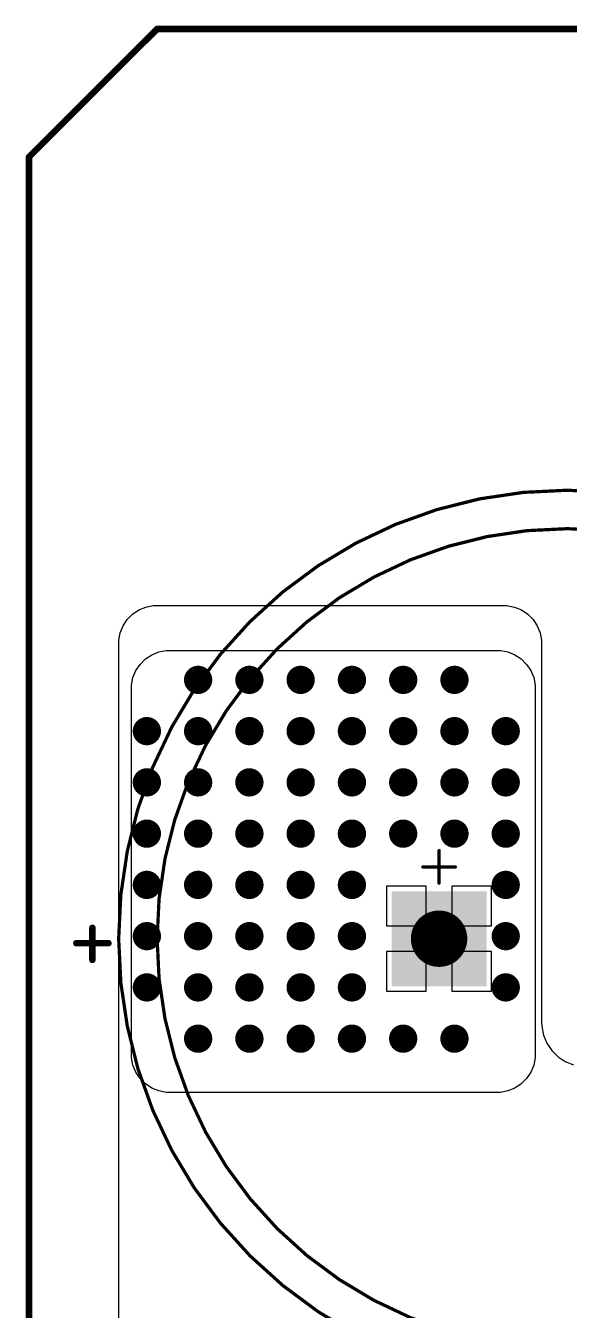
# Model space of a CAD drawing. Header units: millimetres. Extents: x 25 to 183, y 185 to 406.
# Drawn here: x 25.3 to 46.5, y 355.4 to 405.5 of the extents above; entities that cross this region are included whole.
import ezdxf

# ---------------------------------------------------------------- set-up
doc = ezdxf.new("R2010")
doc.units = ezdxf.units.MM
for name, color, linetype in [('BottomLayer', 5, 'Continuous'), ('BottomSolder', 6, 'Continuous'), ('Mechanical1', 6, 'Continuous'), ('Mechanical13', 56, 'Continuous'), ('MultiLayer', 9, 'Continuous'), ('PadHoleLayer', 156, 'Continuous'), ('TopLayer', 1, 'Continuous'), ('TopOverlay', 2, 'Continuous'), ('TopSolder', 216, 'Continuous'), ('ViaHoleLayer', 16, 'Continuous')]:
    doc.layers.add(name, color=color, linetype=linetype)

# ---------------------------------------------------------------- blocks, each defined once
blk = doc.blocks.new('EL_D35_H45_LS10_1874')
at = {"layer": 'BottomLayer', "const_width": 1.75}
blk.add_lwpolyline([(9.125, 0, 1), (10.875, 0, 1)], format="xyb", close=True, dxfattribs=at)
at = {"layer": 'BottomLayer'}
blk.add_solid([(-1.75, -1.75), (1.75, -1.75), (-1.75, 1.75), (1.75, 1.75)], dxfattribs=at)
at = {"layer": 'BottomSolder', "const_width": 1.852}
blk.add_lwpolyline([(9.074, 0, 1), (10.926, 0, 1)], format="xyb", close=True, dxfattribs=at)
at = {"layer": 'BottomSolder'}
blk.add_solid([(-1.852, -1.852), (1.852, -1.852), (-1.852, 1.852), (1.852, 1.852)], dxfattribs=at)
at = {"layer": 'Mechanical13'}
for points, const_width in [([(22.5, 0, 1), (-12.5, 0, 1)], 0.127), ([(22.5, 0, 1), (-12.5, 0, 1)], 0.127), ([(21, 0, 1), (-11, 0, 1)], 0.127), ([(-12.532, 0, 1), (-12.468, 0, 1)], 0.0635), ([(-12.532, 0, 1), (-12.468, 0, 1)], 0.0635), ([(-11.032, 0, 1), (-10.968, 0, 1)], 0.0635), ([(20.968, 0, 1), (21.032, 0, 1)], 0.0635), ([(22.468, 0, 1), (22.532, 0, 1)], 0.0635), ([(22.468, 0, 1), (22.532, 0, 1)], 0.0635)]:
    blk.add_lwpolyline(points, format="xyb", close=True, dxfattribs=dict(at, const_width=const_width))
at = {"layer": 'MultiLayer', "const_width": 1.75}
blk.add_lwpolyline([(9.125, 0, 1), (10.875, 0, 1)], format="xyb", close=True, dxfattribs=at)
at = {"layer": 'MultiLayer'}
blk.add_solid([(-1.75, -1.75), (1.75, -1.75), (-1.75, 1.75), (1.75, 1.75)], dxfattribs=at)
at = {"layer": 'PadHoleLayer', "const_width": 1.1}
for points in [[(-0.55, 0, 1), (0.55, 0, 1)], [(9.45, 0, 1), (10.55, 0, 1)]]:
    blk.add_lwpolyline(points, format="xyb", close=True, dxfattribs=at)
at = {"layer": 'TopLayer', "const_width": 1.75}
blk.add_lwpolyline([(9.125, 0, 1), (10.875, 0, 1)], format="xyb", close=True, dxfattribs=at)
at = {"layer": 'TopLayer'}
blk.add_solid([(-1.75, -1.75), (1.75, -1.75), (-1.75, 1.75), (1.75, 1.75)], dxfattribs=at)
at = {"layer": 'TopOverlay'}
for points, const_width in [([(22.5, 0, 1), (-12.5, 0, 1)], 0.127), ([(-0.032, 3.438, 1), (0.032, 3.438, 1)], 0.0635), ([(-0.667, 2.803, 1), (-0.603, 2.803, 1)], 0.0635), ([(0.603, 2.803, 1), (0.667, 2.803, 1)], 0.0635), ([(-0.032, 2.168, 1), (0.032, 2.168, 1)], 0.0635), ([(-13.589, 0.425, 1), (-13.462, 0.425, 1)], 0.127), ([(-12.532, 0, 1), (-12.468, 0, 1)], 0.0635), ([(22.468, 0, 1), (22.532, 0, 1)], 0.0635), ([(-14.214, -0.175, 1), (-14.087, -0.175, 1)], 0.127), ([(-12.964, -0.175, 1), (-12.837, -0.175, 1)], 0.127), ([(-13.589, -0.825, 1), (-13.462, -0.825, 1)], 0.127)]:
    blk.add_lwpolyline(points, format="xyb", close=True, dxfattribs=dict(at, const_width=const_width))
for points, const_width in [([(0, 2.168), (0, 3.438)], 0.127), ([(-0.635, 2.803), (0.635, 2.803)], 0.127), ([(-13.525, -0.825), (-13.525, 0.425)], 0.254), ([(-14.15, -0.175), (-12.9, -0.175)], 0.254)]:
    blk.add_lwpolyline(points, dxfattribs=dict(at, const_width=const_width))
at = {"layer": 'TopSolder', "const_width": 1.852}
blk.add_lwpolyline([(9.074, 0, 1), (10.926, 0, 1)], format="xyb", close=True, dxfattribs=at)
at = {"layer": 'TopSolder'}
blk.add_solid([(-1.852, -1.852), (1.852, -1.852), (-1.852, 1.852), (1.852, 1.852)], dxfattribs=at)
blk = doc.blocks.new('EL_D35_H45_LS10_1953')
at = {"layer": 'BottomLayer', "const_width": 1.75}
blk.add_lwpolyline([(9.125, 0, 1), (10.875, 0, 1)], format="xyb", close=True, dxfattribs=at)
at = {"layer": 'BottomLayer'}
blk.add_solid([(-1.75, -1.75), (1.75, -1.75), (-1.75, 1.75), (1.75, 1.75)], dxfattribs=at)
at = {"layer": 'BottomSolder', "const_width": 1.852}
blk.add_lwpolyline([(9.074, 0, 1), (10.926, 0, 1)], format="xyb", close=True, dxfattribs=at)
at = {"layer": 'BottomSolder'}
blk.add_solid([(-1.852, -1.852), (1.852, -1.852), (-1.852, 1.852), (1.852, 1.852)], dxfattribs=at)
at = {"layer": 'Mechanical13'}
for points, const_width in [([(22.5, 0, 1), (-12.5, 0, 1)], 0.127), ([(22.5, 0, 1), (-12.5, 0, 1)], 0.127), ([(21, 0, 1), (-11, 0, 1)], 0.127), ([(-12.532, 0, 1), (-12.468, 0, 1)], 0.0635), ([(-12.532, 0, 1), (-12.468, 0, 1)], 0.0635), ([(-11.032, 0, 1), (-10.968, 0, 1)], 0.0635), ([(20.968, 0, 1), (21.032, 0, 1)], 0.0635), ([(22.468, 0, 1), (22.532, 0, 1)], 0.0635), ([(22.468, 0, 1), (22.532, 0, 1)], 0.0635)]:
    blk.add_lwpolyline(points, format="xyb", close=True, dxfattribs=dict(at, const_width=const_width))
at = {"layer": 'MultiLayer', "const_width": 1.75}
blk.add_lwpolyline([(9.125, 0, 1), (10.875, 0, 1)], format="xyb", close=True, dxfattribs=at)
at = {"layer": 'MultiLayer'}
blk.add_solid([(-1.75, -1.75), (1.75, -1.75), (-1.75, 1.75), (1.75, 1.75)], dxfattribs=at)
at = {"layer": 'PadHoleLayer', "const_width": 1.1}
for points in [[(-0.55, 0, 1), (0.55, 0, 1)], [(9.45, 0, 1), (10.55, 0, 1)]]:
    blk.add_lwpolyline(points, format="xyb", close=True, dxfattribs=at)
at = {"layer": 'TopLayer', "const_width": 1.75}
blk.add_lwpolyline([(9.125, 0, 1), (10.875, 0, 1)], format="xyb", close=True, dxfattribs=at)
at = {"layer": 'TopLayer'}
blk.add_solid([(-1.75, -1.75), (1.75, -1.75), (-1.75, 1.75), (1.75, 1.75)], dxfattribs=at)
at = {"layer": 'TopOverlay'}
for points, const_width in [([(22.5, 0, 1), (-12.5, 0, 1)], 0.127), ([(-0.032, 3.438, 1), (0.032, 3.438, 1)], 0.0635), ([(-0.667, 2.803, 1), (-0.603, 2.803, 1)], 0.0635), ([(0.603, 2.803, 1), (0.667, 2.803, 1)], 0.0635), ([(-0.032, 2.168, 1), (0.032, 2.168, 1)], 0.0635), ([(-13.589, 0.425, 1), (-13.462, 0.425, 1)], 0.127), ([(-12.532, 0, 1), (-12.468, 0, 1)], 0.0635), ([(22.468, 0, 1), (22.532, 0, 1)], 0.0635), ([(-14.214, -0.175, 1), (-14.087, -0.175, 1)], 0.127), ([(-12.964, -0.175, 1), (-12.837, -0.175, 1)], 0.127), ([(-13.589, -0.825, 1), (-13.462, -0.825, 1)], 0.127)]:
    blk.add_lwpolyline(points, format="xyb", close=True, dxfattribs=dict(at, const_width=const_width))
for points, const_width in [([(0, 2.168), (0, 3.438)], 0.127), ([(-0.635, 2.803), (0.635, 2.803)], 0.127), ([(-13.525, -0.825), (-13.525, 0.425)], 0.254), ([(-14.15, -0.175), (-12.9, -0.175)], 0.254)]:
    blk.add_lwpolyline(points, dxfattribs=dict(at, const_width=const_width))
at = {"layer": 'TopSolder', "const_width": 1.852}
blk.add_lwpolyline([(9.074, 0, 1), (10.926, 0, 1)], format="xyb", close=True, dxfattribs=at)
at = {"layer": 'TopSolder'}
blk.add_solid([(-1.852, -1.852), (1.852, -1.852), (-1.852, 1.852), (1.852, 1.852)], dxfattribs=at)

msp = doc.modelspace()

# ---------------------------------------------------------------- linework, layer by layer
at = {"layer": 'BottomLayer'}
for p, q in [((29.944, 380.815), (30.189, 380.979)), ((30.189, 380.979), (30.462, 381.092)), ((30.462, 381.092), (30.752, 381.15)), ((30.752, 381.15), (30.9, 381.15)), ((30.9, 381.15), (43.65, 381.15)), ((43.65, 381.15), (43.65, 381.15)), ((43.65, 381.15), (43.65, 381.15)), ((43.65, 381.15), (43.798, 381.15)), ((43.798, 381.15), (44.088, 381.092)), ((44.088, 381.092), (44.361, 380.979)), ((44.361, 380.979), (44.606, 380.815)), ((29.571, 380.36), (29.735, 380.606)), ((29.735, 380.606), (29.944, 380.815)), ((44.606, 380.815), (44.815, 380.606)), ((44.815, 380.606), (44.979, 380.36)), ((29.4, 379.798), (29.458, 380.088)), ((29.458, 380.088), (29.571, 380.36)), ((44.979, 380.36), (45.092, 380.088)), ((45.092, 380.088), (45.15, 379.798)), ((29.4, 379.65), (29.4, 379.798)), ((29.4, 379.53), (29.4, 379.65)), ((29.4, 379.65), (29.4, 379.65)), ((29.4, 379.65), (29.4, 379.65)), ((29.4, 365.4), (29.4, 379.53)), ((45.15, 379.798), (45.15, 379.65)), ((45.15, 379.65), (45.15, 365.4)), ((29.4, 365.252), (29.4, 365.4)), ((29.458, 364.962), (29.4, 365.252)), ((29.571, 364.689), (29.458, 364.962)), ((45.092, 364.962), (44.979, 364.689)), ((45.15, 365.252), (45.092, 364.962)), ((45.15, 365.4), (45.15, 365.4)), ((45.15, 365.4), (45.15, 365.252)), ((29.735, 364.444), (29.571, 364.689)), ((29.944, 364.235), (29.735, 364.444)), ((44.815, 364.444), (44.606, 364.235)), ((44.979, 364.689), (44.815, 364.444)), ((30.189, 364.071), (29.944, 364.235)), ((30.462, 363.958), (30.189, 364.071)), ((30.752, 363.9), (30.462, 363.958)), ((44.088, 363.958), (43.798, 363.9)), ((44.361, 364.071), (44.088, 363.958)), ((44.606, 364.235), (44.361, 364.071)), ((30.9, 363.9), (30.752, 363.9)), ((43.65, 363.9), (30.9, 363.9)), ((30.9, 363.9), (30.9, 363.9)), ((43.798, 363.9), (43.65, 363.9))]:
    msp.add_line(p, q, dxfattribs=at)
at = {"layer": 'BottomLayer', "const_width": 0.45}
for points in [[(31.775, 380, 1), (32.225, 380, 1)], [(33.775, 380, 1), (34.225, 380, 1)], [(35.775, 380, 1), (36.225, 380, 1)], [(37.775, 380, 1), (38.225, 380, 1)], [(39.775, 380, 1), (40.225, 380, 1)], [(41.775, 380, 1), (42.225, 380, 1)], [(29.775, 378, 1), (30.225, 378, 1)], [(31.775, 378, 1), (32.225, 378, 1)], [(33.775, 378, 1), (34.225, 378, 1)], [(35.775, 378, 1), (36.225, 378, 1)], [(37.775, 378, 1), (38.225, 378, 1)], [(39.775, 378, 1), (40.225, 378, 1)], [(41.775, 378, 1), (42.225, 378, 1)], [(43.775, 378, 1), (44.225, 378, 1)], [(29.775, 376, 1), (30.225, 376, 1)], [(31.775, 376, 1), (32.225, 376, 1)], [(33.775, 376, 1), (34.225, 376, 1)], [(35.775, 376, 1), (36.225, 376, 1)], [(37.775, 376, 1), (38.225, 376, 1)], [(39.775, 376, 1), (40.225, 376, 1)], [(41.775, 376, 1), (42.225, 376, 1)], [(43.775, 376, 1), (44.225, 376, 1)], [(29.775, 374, 1), (30.225, 374, 1)], [(31.775, 374, 1), (32.225, 374, 1)], [(33.775, 374, 1), (34.225, 374, 1)], [(35.775, 374, 1), (36.225, 374, 1)], [(37.775, 374, 1), (38.225, 374, 1)], [(39.775, 374, 1), (40.225, 374, 1)], [(41.775, 374, 1), (42.225, 374, 1)], [(43.775, 374, 1), (44.225, 374, 1)], [(29.775, 372, 1), (30.225, 372, 1)], [(31.775, 372, 1), (32.225, 372, 1)], [(33.775, 372, 1), (34.225, 372, 1)], [(35.775, 372, 1), (36.225, 372, 1)], [(37.775, 372, 1), (38.225, 372, 1)], [(43.775, 372, 1), (44.225, 372, 1)], [(29.775, 370, 1), (30.225, 370, 1)], [(31.775, 370, 1), (32.225, 370, 1)], [(33.775, 370, 1), (34.225, 370, 1)], [(35.775, 370, 1), (36.225, 370, 1)], [(37.775, 370, 1), (38.225, 370, 1)], [(43.775, 370, 1), (44.225, 370, 1)], [(29.775, 368, 1), (30.225, 368, 1)], [(31.775, 368, 1), (32.225, 368, 1)], [(33.775, 368, 1), (34.225, 368, 1)], [(35.775, 368, 1), (36.225, 368, 1)], [(37.775, 368, 1), (38.225, 368, 1)], [(43.775, 368, 1), (44.225, 368, 1)], [(31.775, 366, 1), (32.225, 366, 1)], [(33.775, 366, 1), (34.225, 366, 1)], [(35.775, 366, 1), (36.225, 366, 1)], [(37.775, 366, 1), (38.225, 366, 1)], [(39.775, 366, 1), (40.225, 366, 1)], [(41.775, 366, 1), (42.225, 366, 1)]]:
    msp.add_lwpolyline(points, format="xyb", close=True, dxfattribs=at)
at = {"layer": 'BottomSolder', "const_width": 0.552}
for points in [[(31.724, 380, 1), (32.276, 380, 1)], [(33.724, 380, 1), (34.276, 380, 1)], [(35.724, 380, 1), (36.276, 380, 1)], [(37.724, 380, 1), (38.276, 380, 1)], [(39.724, 380, 1), (40.276, 380, 1)], [(41.724, 380, 1), (42.276, 380, 1)], [(29.724, 378, 1), (30.276, 378, 1)], [(31.724, 378, 1), (32.276, 378, 1)], [(33.724, 378, 1), (34.276, 378, 1)], [(35.724, 378, 1), (36.276, 378, 1)], [(37.724, 378, 1), (38.276, 378, 1)], [(39.724, 378, 1), (40.276, 378, 1)], [(41.724, 378, 1), (42.276, 378, 1)], [(43.724, 378, 1), (44.276, 378, 1)], [(29.724, 376, 1), (30.276, 376, 1)], [(31.724, 376, 1), (32.276, 376, 1)], [(33.724, 376, 1), (34.276, 376, 1)], [(35.724, 376, 1), (36.276, 376, 1)], [(37.724, 376, 1), (38.276, 376, 1)], [(39.724, 376, 1), (40.276, 376, 1)], [(41.724, 376, 1), (42.276, 376, 1)], [(43.724, 376, 1), (44.276, 376, 1)], [(29.724, 374, 1), (30.276, 374, 1)], [(31.724, 374, 1), (32.276, 374, 1)], [(33.724, 374, 1), (34.276, 374, 1)], [(35.724, 374, 1), (36.276, 374, 1)], [(37.724, 374, 1), (38.276, 374, 1)], [(39.724, 374, 1), (40.276, 374, 1)], [(41.724, 374, 1), (42.276, 374, 1)], [(43.724, 374, 1), (44.276, 374, 1)], [(29.724, 372, 1), (30.276, 372, 1)], [(31.724, 372, 1), (32.276, 372, 1)], [(33.724, 372, 1), (34.276, 372, 1)], [(35.724, 372, 1), (36.276, 372, 1)], [(37.724, 372, 1), (38.276, 372, 1)], [(43.724, 372, 1), (44.276, 372, 1)], [(29.724, 370, 1), (30.276, 370, 1)], [(31.724, 370, 1), (32.276, 370, 1)], [(33.724, 370, 1), (34.276, 370, 1)], [(35.724, 370, 1), (36.276, 370, 1)], [(37.724, 370, 1), (38.276, 370, 1)], [(43.724, 370, 1), (44.276, 370, 1)], [(29.724, 368, 1), (30.276, 368, 1)], [(31.724, 368, 1), (32.276, 368, 1)], [(33.724, 368, 1), (34.276, 368, 1)], [(35.724, 368, 1), (36.276, 368, 1)], [(37.724, 368, 1), (38.276, 368, 1)], [(43.724, 368, 1), (44.276, 368, 1)], [(31.724, 366, 1), (32.276, 366, 1)], [(33.724, 366, 1), (34.276, 366, 1)], [(35.724, 366, 1), (36.276, 366, 1)], [(37.724, 366, 1), (38.276, 366, 1)], [(39.724, 366, 1), (40.276, 366, 1)], [(41.724, 366, 1), (42.276, 366, 1)]]:
    msp.add_lwpolyline(points, format="xyb", close=True, dxfattribs=at)
at = {"layer": 'Mechanical1', "const_width": 0.254}
for points in [[(25.4, 400.4), (30.4, 405.4)], [(30.4, 405.4), (178.4, 405.4)], [(25.4, 190.4), (25.4, 400.4)]]:
    msp.add_lwpolyline(points, dxfattribs=at)
at = {"layer": 'Mechanical1', "const_width": 0.127}
for points in [[(30.337, 405.4, 1), (30.464, 405.4, 1)], [(30.337, 405.4, 1), (30.464, 405.4, 1)], [(25.337, 400.4, 1), (25.463, 400.4, 1)], [(25.337, 400.4, 1), (25.463, 400.4, 1)]]:
    msp.add_lwpolyline(points, format="xyb", close=True, dxfattribs=at)
at = {"layer": 'MultiLayer', "const_width": 0.45}
for points in [[(31.775, 380, 1), (32.225, 380, 1)], [(33.775, 380, 1), (34.225, 380, 1)], [(35.775, 380, 1), (36.225, 380, 1)], [(37.775, 380, 1), (38.225, 380, 1)], [(39.775, 380, 1), (40.225, 380, 1)], [(41.775, 380, 1), (42.225, 380, 1)], [(29.775, 378, 1), (30.225, 378, 1)], [(31.775, 378, 1), (32.225, 378, 1)], [(33.775, 378, 1), (34.225, 378, 1)], [(35.775, 378, 1), (36.225, 378, 1)], [(37.775, 378, 1), (38.225, 378, 1)], [(39.775, 378, 1), (40.225, 378, 1)], [(41.775, 378, 1), (42.225, 378, 1)], [(43.775, 378, 1), (44.225, 378, 1)], [(29.775, 376, 1), (30.225, 376, 1)], [(31.775, 376, 1), (32.225, 376, 1)], [(33.775, 376, 1), (34.225, 376, 1)], [(35.775, 376, 1), (36.225, 376, 1)], [(37.775, 376, 1), (38.225, 376, 1)], [(39.775, 376, 1), (40.225, 376, 1)], [(41.775, 376, 1), (42.225, 376, 1)], [(43.775, 376, 1), (44.225, 376, 1)], [(29.775, 374, 1), (30.225, 374, 1)], [(31.775, 374, 1), (32.225, 374, 1)], [(33.775, 374, 1), (34.225, 374, 1)], [(35.775, 374, 1), (36.225, 374, 1)], [(37.775, 374, 1), (38.225, 374, 1)], [(39.775, 374, 1), (40.225, 374, 1)], [(41.775, 374, 1), (42.225, 374, 1)], [(43.775, 374, 1), (44.225, 374, 1)], [(29.775, 372, 1), (30.225, 372, 1)], [(31.775, 372, 1), (32.225, 372, 1)], [(33.775, 372, 1), (34.225, 372, 1)], [(35.775, 372, 1), (36.225, 372, 1)], [(37.775, 372, 1), (38.225, 372, 1)], [(43.775, 372, 1), (44.225, 372, 1)], [(29.775, 370, 1), (30.225, 370, 1)], [(31.775, 370, 1), (32.225, 370, 1)], [(33.775, 370, 1), (34.225, 370, 1)], [(35.775, 370, 1), (36.225, 370, 1)], [(37.775, 370, 1), (38.225, 370, 1)], [(43.775, 370, 1), (44.225, 370, 1)], [(29.775, 368, 1), (30.225, 368, 1)], [(31.775, 368, 1), (32.225, 368, 1)], [(33.775, 368, 1), (34.225, 368, 1)], [(35.775, 368, 1), (36.225, 368, 1)], [(37.775, 368, 1), (38.225, 368, 1)], [(43.775, 368, 1), (44.225, 368, 1)], [(31.775, 366, 1), (32.225, 366, 1)], [(33.775, 366, 1), (34.225, 366, 1)], [(35.775, 366, 1), (36.225, 366, 1)], [(37.775, 366, 1), (38.225, 366, 1)], [(39.775, 366, 1), (40.225, 366, 1)], [(41.775, 366, 1), (42.225, 366, 1)]]:
    msp.add_lwpolyline(points, format="xyb", close=True, dxfattribs=at)
at = {"layer": 'TopLayer'}
for p, q in [((29.235, 382.356), (29.444, 382.565)), ((29.444, 382.565), (29.689, 382.729)), ((29.689, 382.729), (29.962, 382.842)), ((29.962, 382.842), (30.252, 382.9)), ((30.252, 382.9), (30.4, 382.9)), ((30.4, 382.9), (43.9, 382.9)), ((43.9, 382.9), (43.9, 382.9)), ((43.9, 382.9), (43.9, 382.9)), ((43.9, 382.9), (44.048, 382.9)), ((44.048, 382.9), (44.338, 382.842)), ((44.338, 382.842), (44.611, 382.729)), ((44.611, 382.729), (44.856, 382.565)), ((44.856, 382.565), (45.065, 382.356)), ((28.958, 381.838), (29.071, 382.111)), ((29.071, 382.111), (29.235, 382.356)), ((45.065, 382.356), (45.229, 382.111)), ((45.229, 382.111), (45.342, 381.838)), ((28.9, 381.548), (28.958, 381.838)), ((28.9, 381.4), (28.9, 381.548)), ((45.342, 381.838), (45.4, 381.548)), ((45.4, 381.548), (45.4, 381.4)), ((28.9, 381.28), (28.9, 381.4)), ((28.9, 381.4), (28.9, 381.4)), ((28.9, 381.4), (28.9, 381.4)), ((28.9, 381.4), (28.9, 381.4)), ((28.9, 281.4), (28.9, 381.28)), ((45.4, 381.4), (45.4, 366.65)), ((40.9, 371.95), (39.35, 371.95)), ((39.35, 371.95), (39.35, 370.4)), ((40.9, 370.4), (40.9, 371.95)), ((43.45, 371.95), (41.9, 371.95)), ((41.9, 371.95), (41.9, 370.4)), ((43.45, 370.4), (43.45, 371.95)), ((39.35, 370.4), (40.9, 370.4)), ((41.9, 370.4), (43.45, 370.4)), ((40.9, 369.4), (39.35, 369.4)), ((39.35, 369.4), (39.35, 367.85)), ((40.9, 367.85), (40.9, 369.4)), ((43.45, 369.4), (41.9, 369.4)), ((41.9, 369.4), (41.9, 367.85)), ((43.45, 367.85), (43.45, 369.4)), ((39.35, 367.85), (40.9, 367.85)), ((41.9, 367.85), (43.45, 367.85)), ((45.4, 366.65), (45.408, 366.478)), ((45.408, 366.478), (45.475, 366.142)), ((45.475, 366.142), (45.607, 365.825)), ((45.607, 365.825), (45.797, 365.54)), ((45.797, 365.54), (46.04, 365.297)), ((46.04, 365.297), (46.325, 365.107)), ((46.325, 365.107), (46.642, 364.975))]:
    msp.add_line(p, q, dxfattribs=at)
at = {"layer": 'TopLayer', "const_width": 0.45}
for points in [[(31.775, 380, 1), (32.225, 380, 1)], [(33.775, 380, 1), (34.225, 380, 1)], [(35.775, 380, 1), (36.225, 380, 1)], [(37.775, 380, 1), (38.225, 380, 1)], [(39.775, 380, 1), (40.225, 380, 1)], [(41.775, 380, 1), (42.225, 380, 1)], [(29.775, 378, 1), (30.225, 378, 1)], [(31.775, 378, 1), (32.225, 378, 1)], [(33.775, 378, 1), (34.225, 378, 1)], [(35.775, 378, 1), (36.225, 378, 1)], [(37.775, 378, 1), (38.225, 378, 1)], [(39.775, 378, 1), (40.225, 378, 1)], [(41.775, 378, 1), (42.225, 378, 1)], [(43.775, 378, 1), (44.225, 378, 1)], [(29.775, 376, 1), (30.225, 376, 1)], [(31.775, 376, 1), (32.225, 376, 1)], [(33.775, 376, 1), (34.225, 376, 1)], [(35.775, 376, 1), (36.225, 376, 1)], [(37.775, 376, 1), (38.225, 376, 1)], [(39.775, 376, 1), (40.225, 376, 1)], [(41.775, 376, 1), (42.225, 376, 1)], [(43.775, 376, 1), (44.225, 376, 1)], [(29.775, 374, 1), (30.225, 374, 1)], [(31.775, 374, 1), (32.225, 374, 1)], [(33.775, 374, 1), (34.225, 374, 1)], [(35.775, 374, 1), (36.225, 374, 1)], [(37.775, 374, 1), (38.225, 374, 1)], [(39.775, 374, 1), (40.225, 374, 1)], [(41.775, 374, 1), (42.225, 374, 1)], [(43.775, 374, 1), (44.225, 374, 1)], [(29.775, 372, 1), (30.225, 372, 1)], [(31.775, 372, 1), (32.225, 372, 1)], [(33.775, 372, 1), (34.225, 372, 1)], [(35.775, 372, 1), (36.225, 372, 1)], [(37.775, 372, 1), (38.225, 372, 1)], [(43.775, 372, 1), (44.225, 372, 1)], [(29.775, 370, 1), (30.225, 370, 1)], [(31.775, 370, 1), (32.225, 370, 1)], [(33.775, 370, 1), (34.225, 370, 1)], [(35.775, 370, 1), (36.225, 370, 1)], [(37.775, 370, 1), (38.225, 370, 1)], [(43.775, 370, 1), (44.225, 370, 1)], [(29.775, 368, 1), (30.225, 368, 1)], [(31.775, 368, 1), (32.225, 368, 1)], [(33.775, 368, 1), (34.225, 368, 1)], [(35.775, 368, 1), (36.225, 368, 1)], [(37.775, 368, 1), (38.225, 368, 1)], [(43.775, 368, 1), (44.225, 368, 1)], [(31.775, 366, 1), (32.225, 366, 1)], [(33.775, 366, 1), (34.225, 366, 1)], [(35.775, 366, 1), (36.225, 366, 1)], [(37.775, 366, 1), (38.225, 366, 1)], [(39.775, 366, 1), (40.225, 366, 1)], [(41.775, 366, 1), (42.225, 366, 1)]]:
    msp.add_lwpolyline(points, format="xyb", close=True, dxfattribs=at)
at = {"layer": 'TopSolder', "const_width": 0.552}
for points in [[(31.724, 380, 1), (32.276, 380, 1)], [(33.724, 380, 1), (34.276, 380, 1)], [(35.724, 380, 1), (36.276, 380, 1)], [(37.724, 380, 1), (38.276, 380, 1)], [(39.724, 380, 1), (40.276, 380, 1)], [(41.724, 380, 1), (42.276, 380, 1)], [(29.724, 378, 1), (30.276, 378, 1)], [(31.724, 378, 1), (32.276, 378, 1)], [(33.724, 378, 1), (34.276, 378, 1)], [(35.724, 378, 1), (36.276, 378, 1)], [(37.724, 378, 1), (38.276, 378, 1)], [(39.724, 378, 1), (40.276, 378, 1)], [(41.724, 378, 1), (42.276, 378, 1)], [(43.724, 378, 1), (44.276, 378, 1)], [(29.724, 376, 1), (30.276, 376, 1)], [(31.724, 376, 1), (32.276, 376, 1)], [(33.724, 376, 1), (34.276, 376, 1)], [(35.724, 376, 1), (36.276, 376, 1)], [(37.724, 376, 1), (38.276, 376, 1)], [(39.724, 376, 1), (40.276, 376, 1)], [(41.724, 376, 1), (42.276, 376, 1)], [(43.724, 376, 1), (44.276, 376, 1)], [(29.724, 374, 1), (30.276, 374, 1)], [(31.724, 374, 1), (32.276, 374, 1)], [(33.724, 374, 1), (34.276, 374, 1)], [(35.724, 374, 1), (36.276, 374, 1)], [(37.724, 374, 1), (38.276, 374, 1)], [(39.724, 374, 1), (40.276, 374, 1)], [(41.724, 374, 1), (42.276, 374, 1)], [(43.724, 374, 1), (44.276, 374, 1)], [(29.724, 372, 1), (30.276, 372, 1)], [(31.724, 372, 1), (32.276, 372, 1)], [(33.724, 372, 1), (34.276, 372, 1)], [(35.724, 372, 1), (36.276, 372, 1)], [(37.724, 372, 1), (38.276, 372, 1)], [(43.724, 372, 1), (44.276, 372, 1)], [(29.724, 370, 1), (30.276, 370, 1)], [(31.724, 370, 1), (32.276, 370, 1)], [(33.724, 370, 1), (34.276, 370, 1)], [(35.724, 370, 1), (36.276, 370, 1)], [(37.724, 370, 1), (38.276, 370, 1)], [(43.724, 370, 1), (44.276, 370, 1)], [(29.724, 368, 1), (30.276, 368, 1)], [(31.724, 368, 1), (32.276, 368, 1)], [(33.724, 368, 1), (34.276, 368, 1)], [(35.724, 368, 1), (36.276, 368, 1)], [(37.724, 368, 1), (38.276, 368, 1)], [(43.724, 368, 1), (44.276, 368, 1)], [(31.724, 366, 1), (32.276, 366, 1)], [(33.724, 366, 1), (34.276, 366, 1)], [(35.724, 366, 1), (36.276, 366, 1)], [(37.724, 366, 1), (38.276, 366, 1)], [(39.724, 366, 1), (40.276, 366, 1)], [(41.724, 366, 1), (42.276, 366, 1)]]:
    msp.add_lwpolyline(points, format="xyb", close=True, dxfattribs=at)
at = {"layer": 'ViaHoleLayer', "const_width": 0.25}
for points in [[(31.875, 380, 1), (32.125, 380, 1)], [(33.875, 380, 1), (34.125, 380, 1)], [(35.875, 380, 1), (36.125, 380, 1)], [(37.875, 380, 1), (38.125, 380, 1)], [(39.875, 380, 1), (40.125, 380, 1)], [(41.875, 380, 1), (42.125, 380, 1)], [(29.875, 378, 1), (30.125, 378, 1)], [(31.875, 378, 1), (32.125, 378, 1)], [(33.875, 378, 1), (34.125, 378, 1)], [(35.875, 378, 1), (36.125, 378, 1)], [(37.875, 378, 1), (38.125, 378, 1)], [(39.875, 378, 1), (40.125, 378, 1)], [(41.875, 378, 1), (42.125, 378, 1)], [(43.875, 378, 1), (44.125, 378, 1)], [(29.875, 376, 1), (30.125, 376, 1)], [(31.875, 376, 1), (32.125, 376, 1)], [(33.875, 376, 1), (34.125, 376, 1)], [(35.875, 376, 1), (36.125, 376, 1)], [(37.875, 376, 1), (38.125, 376, 1)], [(39.875, 376, 1), (40.125, 376, 1)], [(41.875, 376, 1), (42.125, 376, 1)], [(43.875, 376, 1), (44.125, 376, 1)], [(29.875, 374, 1), (30.125, 374, 1)], [(31.875, 374, 1), (32.125, 374, 1)], [(33.875, 374, 1), (34.125, 374, 1)], [(35.875, 374, 1), (36.125, 374, 1)], [(37.875, 374, 1), (38.125, 374, 1)], [(39.875, 374, 1), (40.125, 374, 1)], [(41.875, 374, 1), (42.125, 374, 1)], [(43.875, 374, 1), (44.125, 374, 1)], [(29.875, 372, 1), (30.125, 372, 1)], [(31.875, 372, 1), (32.125, 372, 1)], [(33.875, 372, 1), (34.125, 372, 1)], [(35.875, 372, 1), (36.125, 372, 1)], [(37.875, 372, 1), (38.125, 372, 1)], [(43.875, 372, 1), (44.125, 372, 1)], [(29.875, 370, 1), (30.125, 370, 1)], [(31.875, 370, 1), (32.125, 370, 1)], [(33.875, 370, 1), (34.125, 370, 1)], [(35.875, 370, 1), (36.125, 370, 1)], [(37.875, 370, 1), (38.125, 370, 1)], [(43.875, 370, 1), (44.125, 370, 1)], [(29.875, 368, 1), (30.125, 368, 1)], [(31.875, 368, 1), (32.125, 368, 1)], [(33.875, 368, 1), (34.125, 368, 1)], [(35.875, 368, 1), (36.125, 368, 1)], [(37.875, 368, 1), (38.125, 368, 1)], [(43.875, 368, 1), (44.125, 368, 1)], [(31.875, 366, 1), (32.125, 366, 1)], [(33.875, 366, 1), (34.125, 366, 1)], [(35.875, 366, 1), (36.125, 366, 1)], [(37.875, 366, 1), (38.125, 366, 1)], [(39.875, 366, 1), (40.125, 366, 1)], [(41.875, 366, 1), (42.125, 366, 1)]]:
    msp.add_lwpolyline(points, format="xyb", close=True, dxfattribs=at)

# ---------------------------------------------------------------- block references
at = {"rotation": 360}
for name, p in [('EL_D35_H45_LS10_1874', (41.4, 369.9)), ('EL_D35_H45_LS10_1953', (57.9, 338.4))]:
    msp.add_blockref(name, p, dxfattribs=at)

doc.saveas('drawing.dxf')
